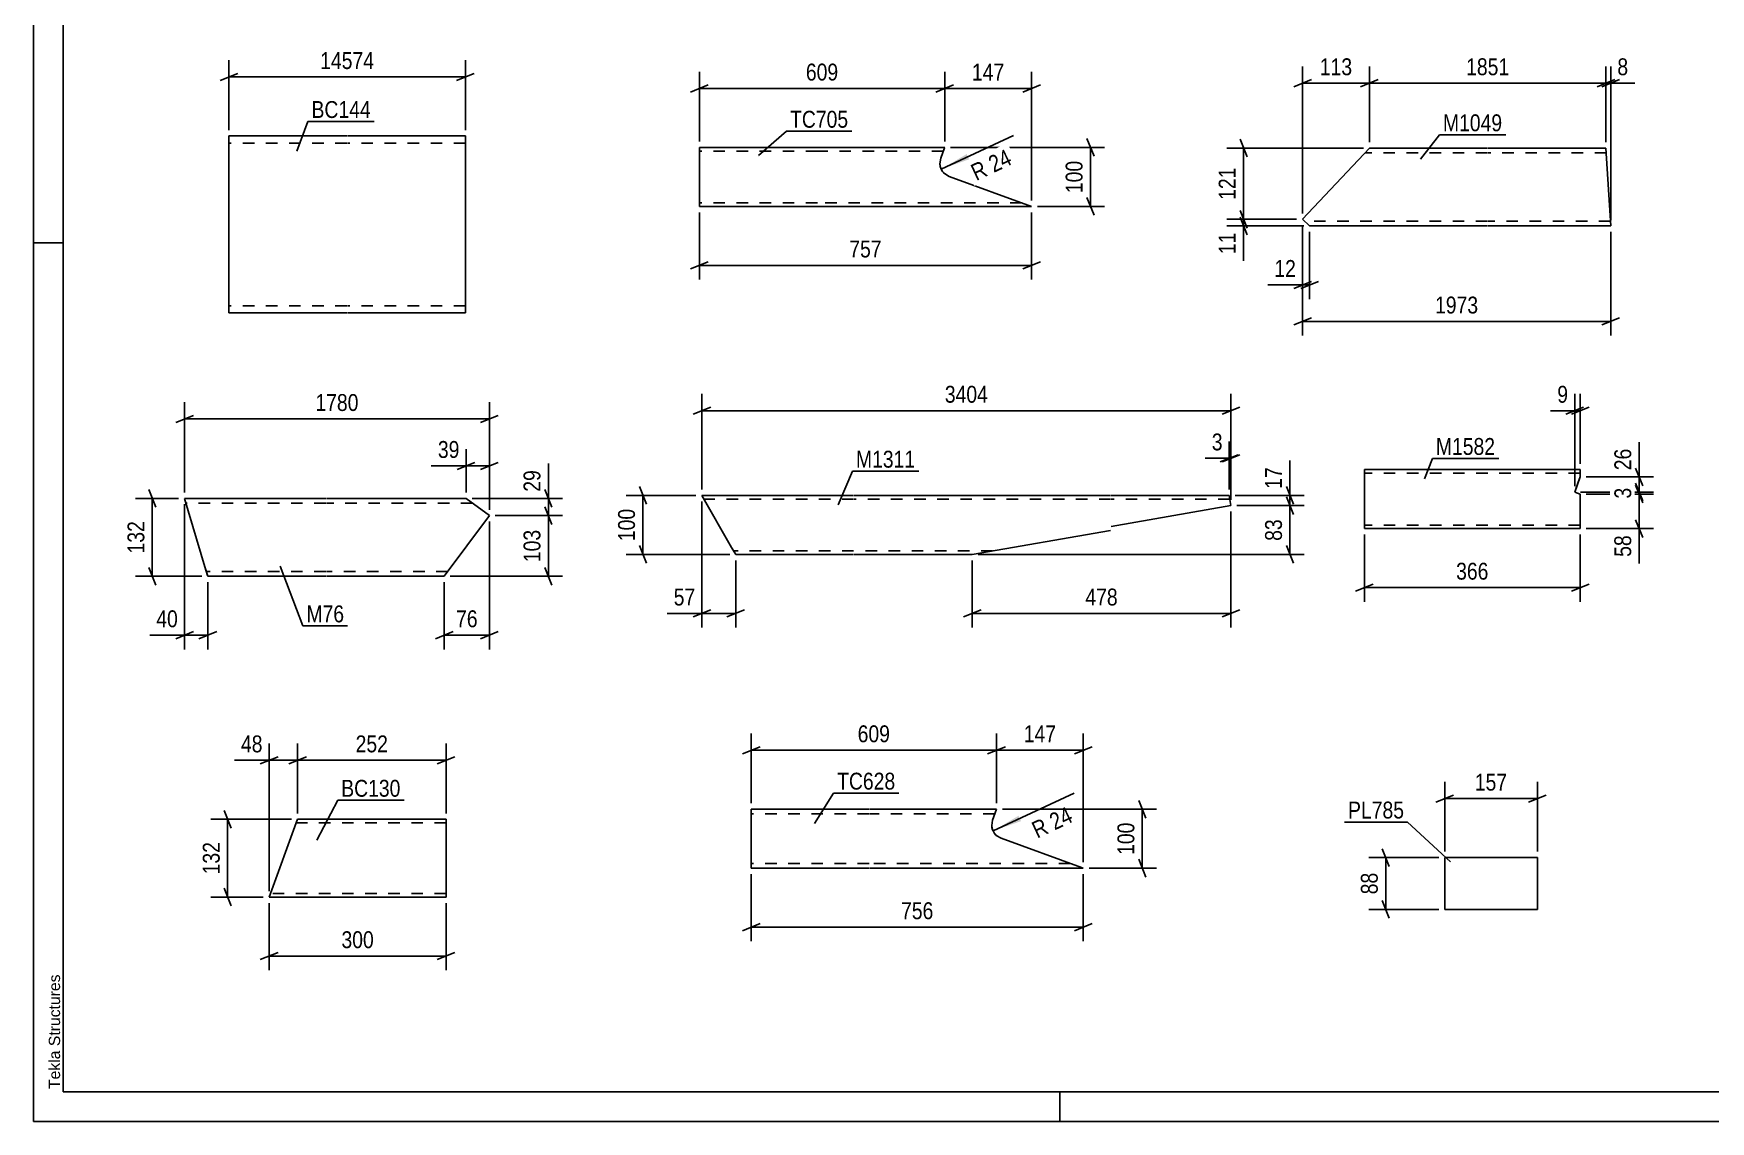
# Model space of a CAD drawing. Header units: millimetres. Extents: x 0 to 594, y 0 to 420.
# Drawn here: x 0 to 284.3, y 0 to 184.5 of the extents above; entities that cross this region are included whole.
import ezdxf

# ---------------------------------------------------------------- set-up
doc = ezdxf.new("R2010")
doc.units = ezdxf.units.MM
doc.linetypes.add('DXK_LINE_DOT2', pattern=[3.9198, 1.9599, -1.9599])
doc.styles.add('Arial', font='ARIAL.TTF', dxfattribs={"height": 0.2})
doc.styles.add('Arial Narrow', font='ARIALN.TTF', dxfattribs={"height": 0.2})

# ---------------------------------------------------------------- blocks, each defined once
blk = doc.blocks.new('Unknown-814564987-1163')
at = {"color": 5, "linetype": 'Continuous'}
for p, q in [((0, 420), (0, 0)), ((5, 415), (5, 5)), ((5, 149), (0, 149)), ((5, 5), (589, 5)), ((174, 0), (174, 5)), ((0, 0), (594, 0))]:
    blk.add_line(p, q, dxfattribs=at)
at = {"color": 174, "linetype": 'Continuous', "style": 'Arial'}
blk.add_text('Tekla Structures', height=1.9102, rotation=90, dxfattribs=at).set_placement((4.5, 5.5))
blk = doc.blocks.new('Part-814564987-10219 - 10218')
at = {"color": 2, "linetype": 'Continuous'}
for p, q in [((215.16, 152.98), (226.51, 165.05)), ((246.51, 165.05), (226.51, 165.05)), ((266.61, 165.05), (246.61, 165.05)), ((267.42, 151.85), (266.61, 165.05)), ((216.36, 151.85), (215.16, 152.98)), ((246.51, 151.85), (216.36, 151.85)), ((267.42, 151.85), (246.61, 151.85))]:
    blk.add_line(p, q, dxfattribs=at)
at = {"color": 7, "linetype": 'DXK_LINE_DOT2'}
for p, q in [((246.51, 164.25), (225.76, 164.25)), ((266.66, 164.25), (246.61, 164.25)), ((246.51, 152.65), (215.51, 152.65)), ((267.37, 152.65), (246.61, 152.65)), ((267.37, 152.65), (267.37, 152.71))]:
    blk.add_line(p, q, dxfattribs=at)
blk = doc.blocks.new('Part-814564987-10241 - 10240')
at = {"color": 2, "linetype": 'Continuous'}
for p, q in [((39.95, 38.04), (44.76, 51.24)), ((44.76, 51.24), (69.95, 51.24)), ((69.95, 38.04), (69.95, 51.24)), ((69.95, 38.04), (39.95, 38.04))]:
    blk.add_line(p, q, dxfattribs=at)
at = {"color": 7, "linetype": 'DXK_LINE_DOT2'}
for p, q in [((69.95, 50.64), (44.54, 50.64)), ((40.17, 38.64), (40.19, 38.69)), ((69.95, 38.64), (40.17, 38.64)), ((69.95, 38.64), (69.95, 38.69))]:
    blk.add_line(p, q, dxfattribs=at)
blk = doc.blocks.new('Part-814564987-10262 - 10261')
at = {"color": 2, "linetype": 'Continuous'}
for p, q in [((29.07, 94.05), (25.6, 105.65)), ((25.6, 105.65), (49.55, 105.65)), ((49.65, 105.65), (73.35, 105.65)), ((77.29, 102.72), (73.35, 105.65)), ((69.65, 92.45), (77.29, 102.72)), ((29.55, 92.45), (29.07, 94.05)), ((49.55, 92.45), (29.55, 92.45)), ((69.65, 92.45), (49.65, 92.45))]:
    blk.add_line(p, q, dxfattribs=at)
at = {"color": 7, "linetype": 'DXK_LINE_DOT2'}
for p, q in [((49.55, 104.85), (25.84, 104.85)), ((74.42, 104.85), (49.65, 104.85)), ((29.51, 92.58), (29.07, 94.05)), ((29.31, 93.25), (29.29, 93.32)), ((49.55, 93.25), (29.31, 93.25)), ((70.24, 93.25), (49.65, 93.25))]:
    blk.add_line(p, q, dxfattribs=at)
blk = doc.blocks.new('Part-814564987-10283 - 10282')
at = {"color": 2, "linetype": 'Continuous'}
for p, q in [((53.12, 167.1), (33.12, 167.1)), ((33.12, 139.5), (33.12, 167.1)), ((73.22, 167.1), (53.22, 167.1)), ((73.22, 167.1), (73.22, 137.1)), ((33.12, 139.5), (33.12, 137.1)), ((53.12, 137.1), (33.12, 137.1)), ((73.22, 137.1), (53.22, 137.1))]:
    blk.add_line(p, q, dxfattribs=at)
at = {"color": 7, "linetype": 'DXK_LINE_DOT2'}
for p, q in [((53.12, 165.9), (33.12, 165.9)), ((73.22, 165.9), (53.22, 165.9)), ((33.12, 137.28), (33.12, 139.5)), ((33.12, 138.3), (33.12, 138.39)), ((53.12, 138.3), (33.12, 138.3)), ((73.22, 138.3), (53.22, 138.3)), ((73.22, 138.3), (73.22, 138.39))]:
    blk.add_line(p, q, dxfattribs=at)
blk = doc.blocks.new('Part-814564987-10414 - 10413')
at = {"color": 2, "linetype": 'Continuous'}
for p, q in [((112.9, 156.35), (112.9, 165.15)), ((112.9, 165.15), (132.9, 165.15)), ((133, 165.15), (154.49, 165.15)), ((154.46, 165.06), (153.82, 163.31)), ((154.49, 165.15), (154.46, 165.06)), ((153.68, 162.39), (153.82, 163.31)), ((155.25, 160.24), (154.45, 160.72)), ((169.21, 155.15), (155.25, 160.24)), ((112.9, 155.51), (112.9, 156.35)), ((112.9, 155.25), (112.9, 155.51)), ((112.9, 155.15), (112.9, 155.25)), ((132.9, 155.15), (112.9, 155.15)), ((169.21, 155.15), (133, 155.15))]:
    blk.add_line(p, q, dxfattribs=at)
at = {"color": 7, "linetype": 'DXK_LINE_DOT2'}
for p, q in [((132.9, 164.55), (112.9, 164.55)), ((154.27, 164.55), (133, 164.55)), ((153.68, 162.39), (153.82, 163.31)), ((153.82, 163.31), (153.68, 162.39)), ((153.82, 163.31), (153.68, 162.39)), ((155.25, 160.24), (154.45, 160.72)), ((154.45, 160.72), (155.25, 160.24)), ((154.45, 160.72), (155.25, 160.24)), ((112.9, 155.51), (112.9, 156.35)), ((112.9, 155.9), (112.9, 155.93)), ((112.9, 155.8), (112.9, 155.9)), ((112.9, 155.75), (112.9, 155.8)), ((132.9, 155.75), (112.9, 155.75)), ((167.56, 155.75), (133, 155.75))]:
    blk.add_line(p, q, dxfattribs=at)
at = {"color": 2, "linetype": 'Continuous'}
blk.add_arc((156.07, 162.49), 2.4, 182.4977, 227.4977, dxfattribs=at)
at = {"color": 7, "linetype": 'DXK_LINE_DOT2'}
blk.add_arc((156.07, 162.49), 2.4, 182.4977, 227.4977, dxfattribs=at)
blk.add_arc((156.07, 162.49), 2.4, 182.4977, 227.4977, dxfattribs=at)
blk.add_arc((156.07, 162.49), 2.4, 182.4977, 227.4977, dxfattribs=at)
blk = doc.blocks.new('Part-814564987-10421 - 10420')
at = {"color": 2, "linetype": 'Continuous'}
for p, q in [((118.36, 97.34), (113.32, 106.14)), ((113.32, 106.14), (139.05, 106.14)), ((139.15, 106.14), (182.62, 106.14)), ((182.72, 106.14), (202.72, 106.14)), ((203.02, 104.42), (202.72, 106.14)), ((203.02, 104.42), (182.72, 100.9)), ((182.62, 100.2), (159.15, 96.14)), ((119.05, 96.14), (118.36, 97.34)), ((139.05, 96.14), (119.05, 96.14)), ((159.15, 96.14), (139.15, 96.14))]:
    blk.add_line(p, q, dxfattribs=at)
at = {"color": 7, "linetype": 'DXK_LINE_DOT2'}
for p, q in [((139.05, 105.54), (113.66, 105.54)), ((182.62, 105.54), (139.15, 105.54)), ((202.82, 105.54), (182.72, 105.54)), ((119, 96.23), (118.36, 97.34)), ((118.71, 96.74), (118.68, 96.79)), ((139.05, 96.74), (118.71, 96.74)), ((162.62, 96.74), (139.15, 96.74))]:
    blk.add_line(p, q, dxfattribs=at)
blk = doc.blocks.new('Part-814564987-10428 - 10427')
at = {"color": 2, "linetype": 'Continuous'}
for p, q in [((121.68, 44.55), (121.68, 52.95)), ((121.68, 52.95), (141.68, 52.95)), ((141.78, 52.95), (163.27, 52.95)), ((163.27, 52.95), (162.6, 51.09)), ((162.46, 50.17), (162.6, 51.09)), ((164.04, 48.02), (163.23, 48.5)), ((177.66, 43.07), (164.04, 48.02)), ((121.68, 43.41), (121.68, 44.55)), ((121.68, 42.95), (121.68, 43.41)), ((141.68, 42.95), (121.68, 42.95)), ((177.99, 42.95), (141.78, 42.95)), ((177.99, 42.95), (177.66, 43.07))]:
    blk.add_line(p, q, dxfattribs=at)
at = {"color": 7, "linetype": 'DXK_LINE_DOT2'}
for p, q in [((141.68, 52.15), (121.68, 52.15)), ((162.98, 52.15), (141.78, 52.15)), ((162.46, 50.17), (162.6, 51.09)), ((162.6, 51.09), (162.46, 50.17)), ((162.6, 51.09), (162.46, 50.17)), ((164.04, 48.02), (163.23, 48.5)), ((163.23, 48.5), (164.04, 48.02)), ((163.23, 48.5), (164.04, 48.02)), ((121.68, 43.93), (121.68, 44.55)), ((121.68, 43.41), (121.68, 44.24)), ((121.68, 43.75), (121.68, 43.81)), ((141.68, 43.75), (121.68, 43.75)), ((175.79, 43.75), (141.78, 43.75))]:
    blk.add_line(p, q, dxfattribs=at)
at = {"color": 2, "linetype": 'Continuous'}
blk.add_arc((164.86, 50.27), 2.4, 182.526, 227.526, dxfattribs=at)
at = {"color": 7, "linetype": 'DXK_LINE_DOT2'}
blk.add_arc((164.86, 50.27), 2.4, 182.526, 227.526, dxfattribs=at)
blk.add_arc((164.86, 50.27), 2.4, 182.526, 227.526, dxfattribs=at)
blk.add_arc((164.86, 50.27), 2.4, 182.526, 227.526, dxfattribs=at)
blk = doc.blocks.new('Part-814564987-10444 - 10443')
at = {"color": 2, "linetype": 'Continuous'}
for p, q in [((225.64, 110.52), (262.24, 110.52)), ((225.64, 110.52), (225.64, 100.52)), ((261.31, 106.71), (262.25, 109.29)), ((262.24, 110.52), (262.25, 109.29)), ((262.25, 109.29), (262.24, 109.29)), ((261.31, 106.71), (261.31, 106.71)), ((262.24, 106.37), (261.31, 106.71)), ((262.24, 100.52), (262.24, 106.37)), ((262.24, 100.52), (225.64, 100.52))]:
    blk.add_line(p, q, dxfattribs=at)
at = {"color": 7, "linetype": 'DXK_LINE_DOT2'}
for p, q in [((262.24, 109.92), (225.64, 109.92)), ((262.24, 109.29), (261.3, 106.71)), ((261.3, 106.71), (262.24, 109.29)), ((261.31, 106.71), (262.24, 109.29)), ((262.24, 110.52), (262.24, 109.29)), ((262.24, 109.92), (262.24, 109.29)), ((262.24, 109.29), (262.24, 109.29)), ((261.3, 106.71), (261.3, 106.71)), ((261.3, 106.71), (262.24, 106.37)), ((262.24, 106.37), (261.3, 106.71)), ((261.31, 106.71), (262.24, 106.37)), ((262.24, 101.12), (225.64, 101.12))]:
    blk.add_line(p, q, dxfattribs=at)
blk = doc.blocks.new('Part-814564987-10484 - 10483')
at = {"color": 2, "linetype": 'Continuous'}
for p, q in [((254.97, 44.75), (239.26, 44.75)), ((239.26, 44.75), (239.26, 35.95)), ((254.97, 35.95), (254.97, 44.75)), ((239.26, 35.95), (254.97, 35.95))]:
    blk.add_line(p, q, dxfattribs=at)
blk = doc.blocks.new('StraightDimension-814564987-15495 - 10218')
at = {"color": 7, "linetype": 'Continuous'}
for p, q in [((265.11, 175.45), (268.11, 176.65)), ((268.92, 176.65), (265.92, 175.45)), ((266.61, 166.05), (266.61, 178.9)), ((267.42, 152.85), (267.42, 178.9)), ((266.61, 176.05), (267.42, 176.05))]:
    blk.add_line(p, q, dxfattribs=at)
at = {"color": 0}
blk.add_wipeout([(270.97, 176.8), (270.97, 181), (267.94, 181), (267.94, 176.8)], dxfattribs=at)
at = {"color": 7, "linetype": 'Continuous'}
blk.add_line((267.42, 176.05), (271.5, 176.05), dxfattribs=at)
blk.add_line((267.42, 176.05), (271.5, 176.05), dxfattribs=at)
at = {"color": 3, "style": 'Arial Narrow'}
blk.add_text('8', height=2.86, dxfattribs=at).set_placement((268.54, 177.4))
blk = doc.blocks.new('StraightDimension-814564987-15439 - 10218')
at = {"color": 7, "linetype": 'Continuous'}
for p, q in [((204.56, 154.48), (205.76, 151.48)), ((214.16, 152.98), (202.31, 152.98)), ((215.36, 151.85), (202.31, 151.85)), ((205.76, 150.35), (204.56, 153.35)), ((205.16, 151.85), (205.16, 152.98))]:
    blk.add_line(p, q, dxfattribs=at)
at = {"color": 0}
blk.add_wipeout([(204.41, 151.33), (200.21, 151.33), (200.21, 146.47), (204.41, 146.47)], dxfattribs=at)
at = {"color": 7, "linetype": 'Continuous'}
blk.add_line((205.16, 151.85), (205.16, 145.94), dxfattribs=at)
blk.add_line((205.16, 151.85), (205.16, 145.94), dxfattribs=at)
at = {"color": 3, "style": 'Arial Narrow'}
blk.add_text('11', height=2.863, rotation=90.0002, dxfattribs=at).set_placement((203.81, 147.07))
blk = doc.blocks.new('StraightDimension-814564987-15438 - 10218')
at = {"color": 7, "linetype": 'Continuous'}
for p, q in [((225.51, 165.05), (202.31, 165.05)), ((204.56, 166.55), (205.76, 163.55)), ((205.16, 152.98), (205.16, 165.05)), ((205.76, 151.48), (204.56, 154.48)), ((214.16, 152.98), (202.31, 152.98))]:
    blk.add_line(p, q, dxfattribs=at)
at = {"color": 0}
blk.add_wipeout([(204.41, 162.36), (200.21, 162.36), (200.21, 155.67), (204.41, 155.67)], dxfattribs=at)
at = {"color": 3, "style": 'Arial Narrow'}
blk.add_text('121', height=2.863, rotation=90.0002, dxfattribs=at).set_placement((203.81, 156.27))
blk = doc.blocks.new('StraightDimension-814564987-10729 - 10218')
at = {"color": 7, "linetype": 'Continuous'}
for p, q in [((215.16, 151.98), (215.16, 133.25)), ((267.42, 150.85), (267.42, 133.25)), ((216.66, 136.25), (213.66, 135.05)), ((215.16, 135.65), (267.42, 135.65)), ((265.92, 135.05), (268.92, 136.25))]:
    blk.add_line(p, q, dxfattribs=at)
at = {"color": 0}
blk.add_wipeout([(245.55, 136.4), (245.55, 140.6), (237.03, 140.6), (237.03, 136.4)], dxfattribs=at)
at = {"color": 3, "style": 'Arial Narrow'}
blk.add_text('1973', height=2.863, dxfattribs=at).set_placement((237.63, 137))
blk = doc.blocks.new('StraightDimension-814564987-10711 - 10218')
at = {"color": 7, "linetype": 'Continuous'}
for p, q in [((215.16, 151.98), (215.16, 139.45)), ((216.36, 150.85), (216.36, 139.45)), ((213.66, 141.25), (216.66, 142.45)), ((217.86, 142.45), (214.86, 141.25)), ((215.16, 141.85), (216.36, 141.85))]:
    blk.add_line(p, q, dxfattribs=at)
at = {"color": 0}
blk.add_wipeout([(214.63, 142.6), (214.63, 146.8), (209.78, 146.8), (209.78, 142.6)], dxfattribs=at)
at = {"color": 7, "linetype": 'Continuous'}
blk.add_line((215.16, 141.85), (209.25, 141.85), dxfattribs=at)
blk.add_line((215.16, 141.85), (209.25, 141.85), dxfattribs=at)
at = {"color": 3, "style": 'Arial Narrow'}
blk.add_text('12', height=2.863, dxfattribs=at).set_placement((210.38, 143.2))
blk = doc.blocks.new('StraightDimension-814564987-15496 - 10218')
at = {"color": 7, "linetype": 'Continuous'}
for p, q in [((228.01, 176.65), (225.01, 175.45)), ((226.51, 166.05), (226.51, 178.9)), ((265.11, 175.45), (268.11, 176.65)), ((266.61, 166.05), (266.61, 178.9)), ((226.51, 176.05), (266.61, 176.05))]:
    blk.add_line(p, q, dxfattribs=at)
at = {"color": 0}
blk.add_wipeout([(250.82, 176.8), (250.82, 181), (242.3, 181), (242.3, 176.8)], dxfattribs=at)
at = {"color": 3, "style": 'Arial Narrow'}
blk.add_text('1851', height=2.863, dxfattribs=at).set_placement((242.9, 177.4))
blk = doc.blocks.new('StraightDimension-814564987-15497 - 10218')
at = {"color": 7, "linetype": 'Continuous'}
for p, q in [((213.66, 175.45), (216.66, 176.65)), ((215.16, 153.98), (215.16, 178.9)), ((228.01, 176.65), (225.01, 175.45)), ((226.51, 166.05), (226.51, 178.9)), ((215.16, 176.05), (226.51, 176.05))]:
    blk.add_line(p, q, dxfattribs=at)
at = {"color": 0}
blk.add_wipeout([(224.18, 176.8), (224.18, 181), (217.49, 181), (217.49, 176.8)], dxfattribs=at)
at = {"color": 3, "style": 'Arial Narrow'}
blk.add_text('113', height=2.863, dxfattribs=at).set_placement((218.09, 177.4))
blk = doc.blocks.new('StraightDimension-814564987-14650 - 10240')
at = {"color": 7, "linetype": 'Continuous'}
for p, q in [((44.76, 52.24), (44.76, 64.09)), ((69.95, 52.24), (69.95, 64.09)), ((46.26, 61.84), (43.26, 60.64)), ((44.76, 61.24), (69.95, 61.24)), ((68.45, 60.64), (71.45, 61.84))]:
    blk.add_line(p, q, dxfattribs=at)
at = {"color": 0}
blk.add_wipeout([(60.7, 61.99), (60.7, 66.19), (54.01, 66.19), (54.01, 61.99)], dxfattribs=at)
at = {"color": 3, "style": 'Arial Narrow'}
blk.add_text('252', height=2.863, dxfattribs=at).set_placement((54.61, 62.59))
blk = doc.blocks.new('StraightDimension-814564987-10741 - 10240')
at = {"color": 7, "linetype": 'Continuous'}
for p, q in [((43.76, 51.24), (30.06, 51.24)), ((33.51, 49.74), (32.31, 52.74)), ((32.91, 38.04), (32.91, 51.24)), ((38.95, 38.04), (30.06, 38.04)), ((32.31, 39.54), (33.51, 36.54))]:
    blk.add_line(p, q, dxfattribs=at)
at = {"color": 0}
blk.add_wipeout([(32.16, 47.99), (27.96, 47.99), (27.96, 41.3), (32.16, 41.3)], dxfattribs=at)
at = {"color": 3, "style": 'Arial Narrow'}
blk.add_text('132', height=2.863, rotation=90.0002, dxfattribs=at).set_placement((31.56, 41.9))
blk = doc.blocks.new('StraightDimension-814564987-14651 - 10240')
at = {"color": 7, "linetype": 'Continuous'}
for p, q in [((39.95, 39.04), (39.95, 64.09)), ((44.76, 52.24), (44.76, 64.09)), ((38.45, 60.64), (41.45, 61.84)), ((39.95, 61.24), (44.76, 61.24)), ((46.26, 61.84), (43.26, 60.64))]:
    blk.add_line(p, q, dxfattribs=at)
at = {"color": 0}
blk.add_wipeout([(39.43, 61.99), (39.43, 66.19), (34.57, 66.19), (34.57, 61.99)], dxfattribs=at)
at = {"color": 7, "linetype": 'Continuous'}
blk.add_line((39.95, 61.24), (34.05, 61.24), dxfattribs=at)
blk.add_line((39.95, 61.24), (34.05, 61.24), dxfattribs=at)
at = {"color": 3, "style": 'Arial Narrow'}
blk.add_text('48', height=2.863, dxfattribs=at).set_placement((35.17, 62.59))
blk = doc.blocks.new('StraightDimension-814564987-10747 - 10240')
at = {"color": 7, "linetype": 'Continuous'}
for p, q in [((39.95, 37.04), (39.95, 25.64)), ((69.95, 37.04), (69.95, 25.64)), ((41.45, 28.64), (38.45, 27.44)), ((68.45, 27.44), (71.45, 28.64)), ((39.95, 28.04), (69.95, 28.04))]:
    blk.add_line(p, q, dxfattribs=at)
at = {"color": 0}
blk.add_wipeout([(58.3, 28.79), (58.3, 32.99), (51.61, 32.99), (51.61, 28.79)], dxfattribs=at)
at = {"color": 3, "style": 'Arial Narrow'}
blk.add_text('300', height=2.863, dxfattribs=at).set_placement((52.21, 29.39))
blk = doc.blocks.new('StraightDimension-814564987-10773 - 10261')
at = {"color": 7, "linetype": 'Continuous'}
for p, q in [((73.35, 106.65), (73.35, 114.01)), ((77.29, 103.72), (77.29, 114.01)), ((71.85, 110.56), (74.85, 111.76)), ((73.35, 111.16), (77.29, 111.16)), ((78.79, 111.76), (75.79, 110.56))]:
    blk.add_line(p, q, dxfattribs=at)
at = {"color": 0}
blk.add_wipeout([(72.82, 111.91), (72.82, 116.11), (67.96, 116.11), (67.96, 111.91)], dxfattribs=at)
at = {"color": 7, "linetype": 'Continuous'}
blk.add_line((73.35, 111.16), (67.44, 111.16), dxfattribs=at)
blk.add_line((73.35, 111.16), (67.44, 111.16), dxfattribs=at)
at = {"color": 3, "style": 'Arial Narrow'}
blk.add_text('39', height=2.863, dxfattribs=at).set_placement((68.56, 112.51))
blk = doc.blocks.new('StraightDimension-814564987-10765 - 10261')
at = {"color": 7, "linetype": 'Continuous'}
for p, q in [((77.29, 101.72), (77.29, 80.05)), ((69.65, 91.45), (69.65, 80.05)), ((68.15, 81.85), (71.15, 83.05)), ((69.65, 82.45), (77.29, 82.45)), ((78.79, 83.05), (75.79, 81.85))]:
    blk.add_line(p, q, dxfattribs=at)
at = {"color": 0}
blk.add_wipeout([(75.9, 83.2), (75.9, 87.4), (71.04, 87.4), (71.04, 83.2)], dxfattribs=at)
at = {"color": 3, "style": 'Arial Narrow'}
blk.add_text('76', height=2.863, dxfattribs=at).set_placement((71.64, 83.8))
blk = doc.blocks.new('StraightDimension-814564987-10785 - 10261')
at = {"color": 7, "linetype": 'Continuous'}
for p, q in [((24.6, 105.65), (17.29, 105.65)), ((20.74, 104.15), (19.54, 107.15)), ((20.14, 92.45), (20.14, 105.65)), ((19.54, 93.95), (20.74, 90.95)), ((28.55, 92.45), (17.29, 92.45))]:
    blk.add_line(p, q, dxfattribs=at)
at = {"color": 0}
blk.add_wipeout([(19.39, 102.4), (15.19, 102.4), (15.19, 95.71), (19.39, 95.71)], dxfattribs=at)
at = {"color": 3, "style": 'Arial Narrow'}
blk.add_text('132', height=2.863, rotation=90.0002, dxfattribs=at).set_placement((18.79, 96.31))
blk = doc.blocks.new('StraightDimension-814564987-10777 - 10261')
at = {"color": 7, "linetype": 'Continuous'}
for p, q in [((74.35, 105.65), (89.69, 105.65)), ((86.69, 107.15), (87.89, 104.15)), ((87.29, 102.72), (87.29, 105.65)), ((78.29, 102.72), (89.69, 102.72)), ((87.89, 101.22), (86.69, 104.22))]:
    blk.add_line(p, q, dxfattribs=at)
at = {"color": 0}
blk.add_wipeout([(86.54, 111.04), (82.34, 111.04), (82.34, 106.18), (86.54, 106.18)], dxfattribs=at)
at = {"color": 7, "linetype": 'Continuous'}
blk.add_line((87.29, 105.65), (87.29, 111.56), dxfattribs=at)
blk.add_line((87.29, 105.65), (87.29, 111.56), dxfattribs=at)
at = {"color": 3, "style": 'Arial Narrow'}
blk.add_text('29', height=2.863, rotation=90.0002, dxfattribs=at).set_placement((85.94, 106.78))
blk = doc.blocks.new('StraightDimension-814564987-10769 - 10261')
at = {"color": 7, "linetype": 'Continuous'}
for p, q in [((25.6, 104.65), (25.6, 80.05)), ((29.55, 91.45), (29.55, 80.05)), ((24.1, 81.85), (27.1, 83.05)), ((25.6, 82.45), (29.55, 82.45)), ((31.05, 83.05), (28.05, 81.85))]:
    blk.add_line(p, q, dxfattribs=at)
at = {"color": 0}
blk.add_wipeout([(25.07, 83.2), (25.07, 87.4), (20.21, 87.4), (20.21, 83.2)], dxfattribs=at)
at = {"color": 7, "linetype": 'Continuous'}
blk.add_line((25.6, 82.45), (19.69, 82.45), dxfattribs=at)
blk.add_line((25.6, 82.45), (19.69, 82.45), dxfattribs=at)
at = {"color": 3, "style": 'Arial Narrow'}
blk.add_text('40', height=2.863, dxfattribs=at).set_placement((20.81, 83.8))
blk = doc.blocks.new('StraightDimension-814564987-10778 - 10261')
at = {"color": 7, "linetype": 'Continuous'}
for p, q in [((78.29, 102.72), (89.69, 102.72)), ((86.69, 104.22), (87.89, 101.22)), ((87.29, 92.45), (87.29, 102.72)), ((87.89, 90.95), (86.69, 93.95)), ((70.65, 92.45), (89.69, 92.45))]:
    blk.add_line(p, q, dxfattribs=at)
at = {"color": 0}
blk.add_wipeout([(86.54, 100.93), (82.34, 100.93), (82.34, 94.24), (86.54, 94.24)], dxfattribs=at)
at = {"color": 3, "style": 'Arial Narrow'}
blk.add_text('103', height=2.863, rotation=90.0002, dxfattribs=at).set_placement((85.94, 94.84))
blk = doc.blocks.new('StraightDimension-814564987-10791 - 10261')
at = {"color": 7, "linetype": 'Continuous'}
for p, q in [((27.1, 119.72), (24.1, 118.52)), ((25.6, 106.65), (25.6, 121.97)), ((75.79, 118.52), (78.79, 119.72)), ((77.29, 103.72), (77.29, 121.97)), ((25.6, 119.12), (77.29, 119.12))]:
    blk.add_line(p, q, dxfattribs=at)
at = {"color": 0}
blk.add_wipeout([(55.7, 119.87), (55.7, 124.07), (47.19, 124.07), (47.19, 119.87)], dxfattribs=at)
at = {"color": 3, "style": 'Arial Narrow'}
blk.add_text('1780', height=2.863, dxfattribs=at).set_placement((47.79, 120.47))
blk = doc.blocks.new('StraightDimension-814564987-10835 - 10282')
at = {"color": 7, "linetype": 'Continuous'}
for p, q in [((33.12, 168.1), (33.12, 179.95)), ((73.22, 168.1), (73.22, 179.95)), ((34.62, 177.7), (31.62, 176.5)), ((33.12, 177.1), (73.22, 177.1)), ((71.72, 176.5), (74.72, 177.7))]:
    blk.add_line(p, q, dxfattribs=at)
at = {"color": 0}
blk.add_wipeout([(58.34, 177.85), (58.34, 182.05), (48, 182.05), (48, 177.85)], dxfattribs=at)
at = {"color": 3, "style": 'Arial Narrow'}
blk.add_text('14574', height=2.863, dxfattribs=at).set_placement((48.6, 178.45))
blk = doc.blocks.new('StraightDimension-814564987-14287 - 10413')
at = {"color": 7, "linetype": 'Continuous'}
for p, q in [((155.49, 165.15), (181.61, 165.15)), ((178.61, 166.65), (179.81, 163.65)), ((179.21, 155.15), (179.21, 165.15)), ((179.81, 153.65), (178.61, 156.65)), ((170.21, 155.15), (181.61, 155.15))]:
    blk.add_line(p, q, dxfattribs=at)
at = {"color": 0}
blk.add_wipeout([(178.46, 163.5), (174.26, 163.5), (174.26, 156.81), (178.46, 156.81)], dxfattribs=at)
at = {"color": 3, "style": 'Arial Narrow'}
blk.add_text('100', height=2.863, rotation=90.0002, dxfattribs=at).set_placement((177.86, 157.41))
blk = doc.blocks.new('StraightDimension-814564987-10980 - 10413')
at = {"color": 7, "linetype": 'Continuous'}
for p, q in [((112.9, 166.15), (112.9, 178)), ((154.49, 166.15), (154.49, 178)), ((114.4, 175.75), (111.4, 174.55)), ((112.9, 175.15), (154.49, 175.15)), ((152.99, 174.55), (155.99, 175.75))]:
    blk.add_line(p, q, dxfattribs=at)
at = {"color": 0}
blk.add_wipeout([(137.04, 175.9), (137.04, 180.1), (130.35, 180.1), (130.35, 175.9)], dxfattribs=at)
at = {"color": 3, "style": 'Arial Narrow'}
blk.add_text('609', height=2.863, dxfattribs=at).set_placement((130.95, 176.5))
blk = doc.blocks.new('StraightDimension-814564987-10979 - 10413')
at = {"color": 7, "linetype": 'Continuous'}
for p, q in [((154.49, 166.15), (154.49, 178)), ((169.21, 156.15), (169.21, 178)), ((155.99, 175.75), (152.99, 174.55)), ((154.49, 175.15), (169.21, 175.15)), ((167.71, 174.55), (170.71, 175.75))]:
    blk.add_line(p, q, dxfattribs=at)
at = {"color": 0}
blk.add_wipeout([(165.19, 175.9), (165.19, 180.1), (158.51, 180.1), (158.51, 175.9)], dxfattribs=at)
at = {"color": 3, "style": 'Arial Narrow'}
blk.add_text('147', height=2.863, dxfattribs=at).set_placement((159.11, 176.5))
blk = doc.blocks.new('StraightDimension-814564987-10991 - 10413')
at = {"color": 7, "linetype": 'Continuous'}
for p, q in [((112.9, 154.15), (112.9, 142.75)), ((169.21, 154.15), (169.21, 142.75)), ((114.4, 145.75), (111.4, 144.55)), ((112.9, 145.15), (169.21, 145.15)), ((167.71, 144.55), (170.71, 145.75))]:
    blk.add_line(p, q, dxfattribs=at)
at = {"color": 0}
blk.add_wipeout([(144.4, 145.9), (144.4, 150.1), (137.71, 150.1), (137.71, 145.9)], dxfattribs=at)
at = {"color": 3, "style": 'Arial Narrow'}
blk.add_text('757', height=2.863, dxfattribs=at).set_placement((138.31, 146.5))
blk = doc.blocks.new('RadiusDimension-814564987-14697 - 10413')
at = {"linetype": 'Continuous'}
blk.add_hatch(color=7, dxfattribs=at).paths.add_polyline_path([(158.64, 163.14), (153.9, 161.48), (158.22, 164.04)])
at = {"color": 7, "linetype": 'Continuous'}
blk.add_line((153.9, 161.48), (166.13, 167.18), dxfattribs=at)
blk.add_arc((156.07, 162.49), 2.4, 182.4977, 227.4977, dxfattribs=at)
at = {"color": 0}
blk.add_wipeout([(166.92, 162.08), (165.14, 165.89), (157.76, 162.45), (159.54, 158.64)], dxfattribs=at)
at = {"color": 3, "style": 'Arial Narrow'}
blk.add_text('R 24', height=2.863, rotation=24.9981, dxfattribs=at).set_placement((159.83, 159.44))
blk = doc.blocks.new('StraightDimension-814564987-11028 - 10420')
at = {"color": 7, "linetype": 'Continuous'}
for p, q in [((112.32, 106.14), (100.47, 106.14)), ((102.72, 107.64), (103.92, 104.64)), ((103.32, 96.14), (103.32, 106.14)), ((103.92, 94.64), (102.72, 97.64)), ((118.05, 96.14), (100.47, 96.14))]:
    blk.add_line(p, q, dxfattribs=at)
at = {"color": 0}
blk.add_wipeout([(102.57, 104.48), (98.37, 104.48), (98.37, 97.8), (102.57, 97.8)], dxfattribs=at)
at = {"color": 3, "style": 'Arial Narrow'}
blk.add_text('100', height=2.863, rotation=90.0002, dxfattribs=at).set_placement((101.97, 98.4))
blk = doc.blocks.new('StraightDimension-814564987-11020 - 10420')
at = {"color": 7, "linetype": 'Continuous'}
for p, q in [((203.72, 106.14), (215.42, 106.14)), ((212.42, 107.64), (213.62, 104.64)), ((213.62, 102.92), (212.42, 105.92)), ((213.02, 104.42), (213.02, 106.14)), ((204.02, 104.42), (215.42, 104.42))]:
    blk.add_line(p, q, dxfattribs=at)
at = {"color": 0}
blk.add_wipeout([(212.27, 111.52), (208.07, 111.52), (208.07, 106.67), (212.27, 106.67)], dxfattribs=at)
at = {"color": 7, "linetype": 'Continuous'}
blk.add_line((213.02, 106.14), (213.02, 112.05), dxfattribs=at)
blk.add_line((213.02, 106.14), (213.02, 112.05), dxfattribs=at)
at = {"color": 3, "style": 'Arial Narrow'}
blk.add_text('17', height=2.863, rotation=90.0002, dxfattribs=at).set_placement((211.67, 107.27))
blk = doc.blocks.new('StraightDimension-814564987-11012 - 10420')
at = {"color": 7, "linetype": 'Continuous'}
for p, q in [((113.32, 105.14), (113.32, 83.74)), ((119.05, 95.14), (119.05, 83.74)), ((111.82, 85.54), (114.82, 86.74)), ((113.32, 86.14), (119.05, 86.14)), ((120.55, 86.74), (117.55, 85.54))]:
    blk.add_line(p, q, dxfattribs=at)
at = {"color": 0}
blk.add_wipeout([(112.79, 86.89), (112.79, 91.09), (107.94, 91.09), (107.94, 86.89)], dxfattribs=at)
at = {"color": 7, "linetype": 'Continuous'}
blk.add_line((113.32, 86.14), (107.41, 86.14), dxfattribs=at)
blk.add_line((113.32, 86.14), (107.41, 86.14), dxfattribs=at)
at = {"color": 3, "style": 'Arial Narrow'}
blk.add_text('57', height=2.863, dxfattribs=at).set_placement((108.54, 87.49))
blk = doc.blocks.new('StraightDimension-814564987-11016 - 10420')
at = {"color": 7, "linetype": 'Continuous'}
for p, q in [((202.72, 107.14), (202.72, 115.29)), ((203.02, 105.42), (203.02, 115.29)), ((201.22, 111.84), (204.22, 113.04)), ((204.52, 113.04), (201.52, 111.84)), ((202.72, 112.44), (203.02, 112.44))]:
    blk.add_line(p, q, dxfattribs=at)
at = {"color": 0}
blk.add_wipeout([(202.19, 113.19), (202.19, 117.39), (199.17, 117.39), (199.17, 113.19)], dxfattribs=at)
at = {"color": 7, "linetype": 'Continuous'}
blk.add_line((202.72, 112.44), (198.64, 112.44), dxfattribs=at)
blk.add_line((202.72, 112.44), (198.64, 112.44), dxfattribs=at)
at = {"color": 3, "style": 'Arial Narrow'}
blk.add_text('3', height=2.86, dxfattribs=at).set_placement((199.77, 113.79))
blk = doc.blocks.new('StraightDimension-814564987-11008 - 10420')
at = {"color": 7, "linetype": 'Continuous'}
for p, q in [((203.02, 103.42), (203.02, 83.74)), ((159.15, 95.14), (159.15, 83.74)), ((160.65, 86.74), (157.65, 85.54)), ((159.15, 86.14), (203.02, 86.14)), ((201.52, 85.54), (204.52, 86.74))]:
    blk.add_line(p, q, dxfattribs=at)
at = {"color": 0}
blk.add_wipeout([(184.43, 86.89), (184.43, 91.09), (177.74, 91.09), (177.74, 86.89)], dxfattribs=at)
at = {"color": 3, "style": 'Arial Narrow'}
blk.add_text('478', height=2.863, dxfattribs=at).set_placement((178.34, 87.49))
blk = doc.blocks.new('StraightDimension-814564987-11021 - 10420')
at = {"color": 7, "linetype": 'Continuous'}
for p, q in [((212.42, 105.92), (213.62, 102.92)), ((204.02, 104.42), (215.42, 104.42)), ((213.02, 96.14), (213.02, 104.42)), ((213.62, 94.64), (212.42, 97.64)), ((160.15, 96.14), (215.42, 96.14))]:
    blk.add_line(p, q, dxfattribs=at)
at = {"color": 0}
blk.add_wipeout([(212.27, 102.71), (208.07, 102.71), (208.07, 97.85), (212.27, 97.85)], dxfattribs=at)
at = {"color": 3, "style": 'Arial Narrow'}
blk.add_text('83', height=2.863, rotation=90.0002, dxfattribs=at).set_placement((211.67, 98.45))
blk = doc.blocks.new('StraightDimension-814564987-11034 - 10420')
at = {"color": 7, "linetype": 'Continuous'}
for p, q in [((113.32, 107.14), (113.32, 123.37)), ((203.02, 105.42), (203.02, 123.37)), ((114.82, 121.12), (111.82, 119.92)), ((113.32, 120.52), (203.02, 120.52)), ((201.52, 119.92), (204.52, 121.12))]:
    blk.add_line(p, q, dxfattribs=at)
at = {"color": 0}
blk.add_wipeout([(162.42, 121.27), (162.42, 125.47), (153.91, 125.47), (153.91, 121.27)], dxfattribs=at)
at = {"color": 3, "style": 'Arial Narrow'}
blk.add_text('3404', height=2.863, dxfattribs=at).set_placement((154.51, 121.87))
blk = doc.blocks.new('StraightDimension-814564987-11050 - 10427')
at = {"color": 7, "linetype": 'Continuous'}
for p, q in [((121.68, 41.95), (121.68, 30.55)), ((177.99, 41.95), (177.99, 30.55)), ((123.18, 33.55), (120.18, 32.35)), ((121.68, 32.95), (177.99, 32.95)), ((176.49, 32.35), (179.49, 33.55))]:
    blk.add_line(p, q, dxfattribs=at)
at = {"color": 0}
blk.add_wipeout([(153.18, 33.7), (153.18, 37.9), (146.49, 37.9), (146.49, 33.7)], dxfattribs=at)
at = {"color": 3, "style": 'Arial Narrow'}
blk.add_text('756', height=2.863, dxfattribs=at).set_placement((147.09, 34.3))
blk = doc.blocks.new('RadiusDimension-814564987-14851 - 10427')
at = {"linetype": 'Continuous'}
blk.add_hatch(color=7, dxfattribs=at).paths.add_polyline_path([(167.42, 50.92), (162.68, 49.26), (167, 51.83)])
at = {"color": 7, "linetype": 'Continuous'}
blk.add_line((162.68, 49.26), (176.45, 55.69), dxfattribs=at)
blk.add_arc((164.86, 50.27), 2.4, 182.526, 227.526, dxfattribs=at)
at = {"color": 0}
blk.add_wipeout([(177.25, 50.6), (175.47, 54.4), (168.09, 50.96), (169.87, 47.15)], dxfattribs=at)
at = {"color": 3, "style": 'Arial Narrow'}
blk.add_text('R 24', height=2.863, rotation=25.0268, dxfattribs=at).set_placement((170.16, 47.95))
blk = doc.blocks.new('StraightDimension-814564987-11038 - 10427')
at = {"color": 7, "linetype": 'Continuous'}
for p, q in [((163.27, 53.95), (163.27, 65.8)), ((177.99, 43.95), (177.99, 65.8)), ((164.77, 63.55), (161.77, 62.35)), ((163.27, 62.95), (177.99, 62.95)), ((176.49, 62.35), (179.49, 63.55))]:
    blk.add_line(p, q, dxfattribs=at)
at = {"color": 0}
blk.add_wipeout([(173.98, 63.7), (173.98, 67.9), (167.29, 67.9), (167.29, 63.7)], dxfattribs=at)
at = {"color": 3, "style": 'Arial Narrow'}
blk.add_text('147', height=2.863, dxfattribs=at).set_placement((167.89, 64.3))
blk = doc.blocks.new('StraightDimension-814564987-11055 - 10427')
at = {"color": 7, "linetype": 'Continuous'}
for p, q in [((187.39, 54.45), (188.59, 51.45)), ((164.27, 52.95), (190.39, 52.95)), ((187.99, 42.95), (187.99, 52.95)), ((178.99, 42.95), (190.39, 42.95)), ((188.59, 41.45), (187.39, 44.45))]:
    blk.add_line(p, q, dxfattribs=at)
at = {"color": 0}
blk.add_wipeout([(187.24, 51.29), (183.04, 51.29), (183.04, 44.6), (187.24, 44.6)], dxfattribs=at)
at = {"color": 3, "style": 'Arial Narrow'}
blk.add_text('100', height=2.863, rotation=90.0002, dxfattribs=at).set_placement((186.64, 45.2))
blk = doc.blocks.new('StraightDimension-814564987-11039 - 10427')
at = {"color": 7, "linetype": 'Continuous'}
for p, q in [((121.68, 53.95), (121.68, 65.8)), ((163.27, 53.95), (163.27, 65.8)), ((123.18, 63.55), (120.18, 62.35)), ((121.68, 62.95), (163.27, 62.95)), ((161.77, 62.35), (164.77, 63.55))]:
    blk.add_line(p, q, dxfattribs=at)
at = {"color": 0}
blk.add_wipeout([(145.82, 63.7), (145.82, 67.9), (139.13, 67.9), (139.13, 63.7)], dxfattribs=at)
at = {"color": 3, "style": 'Arial Narrow'}
blk.add_text('609', height=2.863, dxfattribs=at).set_placement((139.73, 64.3))
blk = doc.blocks.new('StraightDimension-814564987-15651 - 10443')
at = {"color": 7, "linetype": 'Continuous'}
for p, q in [((263.24, 106.37), (274.64, 106.37)), ((271.64, 107.87), (272.84, 104.87)), ((272.24, 100.52), (272.24, 106.37)), ((263.24, 100.52), (274.64, 100.52)), ((272.84, 99.02), (271.64, 102.02))]:
    blk.add_line(p, q, dxfattribs=at)
at = {"color": 0}
blk.add_wipeout([(271.49, 100), (267.29, 100), (267.29, 95.14), (271.49, 95.14)], dxfattribs=at)
at = {"color": 7, "linetype": 'Continuous'}
blk.add_line((272.24, 100.52), (272.24, 94.61), dxfattribs=at)
blk.add_line((272.24, 100.52), (272.24, 94.61), dxfattribs=at)
at = {"color": 3, "style": 'Arial Narrow'}
blk.add_text('58', height=2.863, rotation=90.0002, dxfattribs=at).set_placement((270.89, 95.74))
blk = doc.blocks.new('StraightDimension-814564987-11097 - 10443')
at = {"color": 7, "linetype": 'Continuous'}
for p, q in [((261.31, 107.71), (261.31, 123.37)), ((262.24, 111.52), (262.24, 123.37)), ((259.81, 119.92), (262.81, 121.12)), ((263.74, 121.12), (260.74, 119.92)), ((261.31, 120.52), (262.24, 120.52))]:
    blk.add_line(p, q, dxfattribs=at)
at = {"color": 0}
blk.add_wipeout([(260.78, 121.27), (260.78, 125.47), (257.75, 125.47), (257.75, 121.27)], dxfattribs=at)
at = {"color": 7, "linetype": 'Continuous'}
blk.add_line((261.31, 120.52), (257.23, 120.52), dxfattribs=at)
blk.add_line((261.31, 120.52), (257.23, 120.52), dxfattribs=at)
at = {"color": 3, "style": 'Arial Narrow'}
blk.add_text('9', height=2.86, dxfattribs=at).set_placement((258.35, 121.87))
blk = doc.blocks.new('StraightDimension-814564987-11103 - 10443')
at = {"color": 7, "linetype": 'Continuous'}
for p, q in [((225.64, 99.52), (225.64, 88.12)), ((262.24, 99.52), (262.24, 88.12)), ((227.14, 91.12), (224.14, 89.92)), ((260.74, 89.92), (263.74, 91.12)), ((225.64, 90.52), (262.24, 90.52))]:
    blk.add_line(p, q, dxfattribs=at)
at = {"color": 0}
blk.add_wipeout([(247.29, 91.27), (247.29, 95.47), (240.6, 95.47), (240.6, 91.27)], dxfattribs=at)
at = {"color": 3, "style": 'Arial Narrow'}
blk.add_text('366', height=2.863, dxfattribs=at).set_placement((241.2, 91.87))
blk = doc.blocks.new('StraightDimension-814564987-15649 - 10443')
at = {"color": 7, "linetype": 'Continuous'}
for p, q in [((263.25, 109.29), (274.64, 109.29)), ((271.64, 110.79), (272.84, 107.79)), ((272.84, 105.21), (271.64, 108.21)), ((272.24, 106.71), (272.24, 109.29)), ((262.31, 106.71), (274.64, 106.71))]:
    blk.add_line(p, q, dxfattribs=at)
at = {"color": 0}
blk.add_wipeout([(271.49, 114.67), (267.29, 114.67), (267.29, 109.82), (271.49, 109.82)], dxfattribs=at)
at = {"color": 7, "linetype": 'Continuous'}
blk.add_line((272.24, 109.29), (272.24, 115.2), dxfattribs=at)
blk.add_line((272.24, 109.29), (272.24, 115.2), dxfattribs=at)
at = {"color": 3, "style": 'Arial Narrow'}
blk.add_text('26', height=2.863, rotation=90.0002, dxfattribs=at).set_placement((270.89, 110.42))
blk = doc.blocks.new('StraightDimension-814564987-15650 - 10443')
at = {"color": 7, "linetype": 'Continuous'}
for p, q in [((271.64, 108.21), (272.84, 105.21)), ((262.31, 106.71), (274.64, 106.71)), ((263.24, 106.37), (274.64, 106.37)), ((272.84, 104.87), (271.64, 107.87)), ((272.24, 106.37), (272.24, 106.71))]:
    blk.add_line(p, q, dxfattribs=at)
at = {"color": 0}
blk.add_wipeout([(271.49, 108.05), (267.29, 108.05), (267.29, 105.02), (271.49, 105.02)], dxfattribs=at)
at = {"color": 3, "style": 'Arial Narrow'}
blk.add_text('3', height=2.86, rotation=90.0002, dxfattribs=at).set_placement((270.89, 105.62))
blk = doc.blocks.new('StraightDimension-814564987-11191 - 10483')
at = {"color": 7, "linetype": 'Continuous'}
for p, q in [((228.66, 46.25), (229.86, 43.25)), ((238.26, 44.75), (226.41, 44.75)), ((229.26, 35.95), (229.26, 44.75)), ((229.86, 34.45), (228.66, 37.45)), ((238.26, 35.95), (226.41, 35.95))]:
    blk.add_line(p, q, dxfattribs=at)
at = {"color": 0}
blk.add_wipeout([(228.51, 42.78), (224.31, 42.78), (224.31, 37.92), (228.51, 37.92)], dxfattribs=at)
at = {"color": 3, "style": 'Arial Narrow'}
blk.add_text('88', height=2.863, rotation=90.0002, dxfattribs=at).set_placement((227.91, 38.52))
blk = doc.blocks.new('StraightDimension-814564987-11195 - 10483')
at = {"color": 7, "linetype": 'Continuous'}
for p, q in [((239.26, 45.75), (239.26, 57.6)), ((254.97, 45.75), (254.97, 57.6)), ((240.76, 55.35), (237.76, 54.15)), ((239.26, 54.75), (254.97, 54.75)), ((253.47, 54.15), (256.47, 55.35))]:
    blk.add_line(p, q, dxfattribs=at)
at = {"color": 0}
blk.add_wipeout([(250.46, 55.5), (250.46, 59.7), (243.77, 59.7), (243.77, 55.5)], dxfattribs=at)
at = {"color": 3, "style": 'Arial Narrow'}
blk.add_text('157', height=2.863, dxfattribs=at).set_placement((244.37, 56.1))
blk = doc.blocks.new('Mark-814564987-11356 - 10218')
at = {"color": 0}
blk.add_wipeout([(249.02, 167.9), (249.02, 170.9), (238.97, 170.9), (238.97, 167.9)], dxfattribs=at)
blk.add_wipeout([(249.02, 167.9), (249.02, 170.9), (238.97, 170.9), (238.97, 167.9)], dxfattribs=at)
at = {"color": 30, "linetype": 'Continuous'}
for p, q in [((235.18, 163.19), (238.37, 167.3)), ((238.37, 167.3), (249.62, 167.3))]:
    blk.add_line(p, q, dxfattribs=at)
at = {"color": 3, "style": 'Arial Narrow'}
blk.add_text('M1049', height=2.863, dxfattribs=at).set_placement((238.97, 167.9))
blk = doc.blocks.new('Mark-814564987-11362 - 10240')
at = {"color": 0}
blk.add_wipeout([(62.22, 55.06), (62.22, 58.06), (52.17, 58.06), (52.17, 55.06)], dxfattribs=at)
blk.add_wipeout([(62.22, 55.06), (62.22, 58.06), (52.17, 58.06), (52.17, 55.06)], dxfattribs=at)
at = {"color": 30, "linetype": 'Continuous'}
for p, q in [((48.03, 47.68), (51.57, 54.46)), ((51.57, 54.46), (62.82, 54.46))]:
    blk.add_line(p, q, dxfattribs=at)
at = {"color": 3, "style": 'Arial Narrow'}
blk.add_text('BC130', height=2.863, dxfattribs=at).set_placement((52.17, 55.06))
blk = doc.blocks.new('Mark-814564987-11374 - 10261')
at = {"color": 0}
blk.add_wipeout([(52.66, 84.63), (52.66, 87.63), (46.27, 87.63), (46.27, 84.63)], dxfattribs=at)
blk.add_wipeout([(52.66, 84.63), (52.66, 87.63), (46.27, 87.63), (46.27, 84.63)], dxfattribs=at)
at = {"color": 30, "linetype": 'Continuous'}
for p, q in [((41.81, 94.17), (45.67, 84.03)), ((45.67, 84.03), (53.26, 84.03))]:
    blk.add_line(p, q, dxfattribs=at)
at = {"color": 3, "style": 'Arial Narrow'}
blk.add_text('M76', height=2.863, dxfattribs=at).set_placement((46.27, 84.63))
blk = doc.blocks.new('Mark-814564987-11381 - 10282')
at = {"color": 0}
blk.add_wipeout([(57.18, 170.15), (57.18, 173.15), (47.13, 173.15), (47.13, 170.15)], dxfattribs=at)
blk.add_wipeout([(57.18, 170.15), (57.18, 173.15), (47.13, 173.15), (47.13, 170.15)], dxfattribs=at)
at = {"color": 30, "linetype": 'Continuous'}
for p, q in [((44.62, 164.52), (46.53, 169.55)), ((46.53, 169.55), (57.78, 169.55))]:
    blk.add_line(p, q, dxfattribs=at)
at = {"color": 3, "style": 'Arial Narrow'}
blk.add_text('BC144', height=2.863, dxfattribs=at).set_placement((47.13, 170.15))
blk = doc.blocks.new('Mark-814564987-11419 - 10413')
at = {"color": 0}
blk.add_wipeout([(138.13, 168.5), (138.13, 171.5), (128.27, 171.5), (128.27, 168.5)], dxfattribs=at)
blk.add_wipeout([(138.13, 168.5), (138.13, 171.5), (128.27, 171.5), (128.27, 168.5)], dxfattribs=at)
at = {"color": 30, "linetype": 'Continuous'}
for p, q in [((122.92, 163.8), (127.67, 167.9)), ((127.67, 167.9), (138.73, 167.9))]:
    blk.add_line(p, q, dxfattribs=at)
at = {"color": 3, "style": 'Arial Narrow'}
blk.add_text('TC705', height=2.863, dxfattribs=at).set_placement((128.27, 168.5))
blk = doc.blocks.new('Mark-814564987-11422 - 10420')
at = {"color": 0}
blk.add_wipeout([(149.49, 110.86), (149.49, 113.86), (139.44, 113.86), (139.44, 110.86)], dxfattribs=at)
blk.add_wipeout([(149.49, 110.86), (149.49, 113.86), (139.44, 113.86), (139.44, 110.86)], dxfattribs=at)
at = {"color": 30, "linetype": 'Continuous'}
for p, q in [((136.42, 104.54), (138.84, 110.26)), ((138.84, 110.26), (150.09, 110.26))]:
    blk.add_line(p, q, dxfattribs=at)
at = {"color": 3, "style": 'Arial Narrow'}
blk.add_text('M1311', height=2.863, dxfattribs=at).set_placement((139.44, 110.86))
blk = doc.blocks.new('Mark-814564987-11425 - 10427')
at = {"color": 0}
blk.add_wipeout([(146.11, 56.27), (146.11, 59.27), (136.25, 59.27), (136.25, 56.27)], dxfattribs=at)
blk.add_wipeout([(146.11, 56.27), (146.11, 59.27), (136.25, 59.27), (136.25, 56.27)], dxfattribs=at)
at = {"color": 30, "linetype": 'Continuous'}
for p, q in [((132.41, 50.53), (135.65, 55.67)), ((135.65, 55.67), (146.71, 55.67))]:
    blk.add_line(p, q, dxfattribs=at)
at = {"color": 3, "style": 'Arial Narrow'}
blk.add_text('TC628', height=2.863, dxfattribs=at).set_placement((136.25, 56.27))
blk = doc.blocks.new('Mark-814564987-11431 - 10443')
at = {"color": 0}
blk.add_wipeout([(247.82, 113.02), (247.82, 116.02), (237.77, 116.02), (237.77, 113.02)], dxfattribs=at)
blk.add_wipeout([(247.82, 113.02), (247.82, 116.02), (237.77, 116.02), (237.77, 113.02)], dxfattribs=at)
at = {"color": 30, "linetype": 'Continuous'}
for p, q in [((235.85, 108.99), (237.17, 112.42)), ((237.17, 112.42), (248.42, 112.42))]:
    blk.add_line(p, q, dxfattribs=at)
at = {"color": 3, "style": 'Arial Narrow'}
blk.add_text('M1582', height=2.863, dxfattribs=at).set_placement((237.77, 113.02))
blk = doc.blocks.new('Mark-814564987-11448 - 10483')
at = {"color": 0}
blk.add_wipeout([(232.38, 51.37), (232.38, 54.37), (222.88, 54.37), (222.88, 51.37)], dxfattribs=at)
blk.add_wipeout([(232.38, 51.37), (232.38, 54.37), (222.88, 54.37), (222.88, 51.37)], dxfattribs=at)
at = {"color": 30, "linetype": 'Continuous'}
for p in [(222.28, 50.77), (240.23, 44.01)]:
    blk.add_line(p, (232.98, 50.77), dxfattribs=at)
at = {"color": 3, "style": 'Arial Narrow'}
blk.add_text('PL785', height=2.863, dxfattribs=at).set_placement((222.88, 51.37))

msp = doc.modelspace()

# ---------------------------------------------------------------- block references
for name in ['Unknown-814564987-1163', 'Part-814564987-10283 - 10282', 'Part-814564987-10414 - 10413', 'Part-814564987-10219 - 10218', 'Part-814564987-10444 - 10443', 'Part-814564987-10262 - 10261', 'Part-814564987-10421 - 10420', 'Part-814564987-10241 - 10240', 'Part-814564987-10428 - 10427', 'Part-814564987-10484 - 10483']:
    msp.add_blockref(name, (0, 0))

# ---------------------------------------------------------------- next in the draw order: block references
for name in ['StraightDimension-814564987-10835 - 10282', 'StraightDimension-814564987-15495 - 10218', 'StraightDimension-814564987-14287 - 10413', 'StraightDimension-814564987-15439 - 10218', 'StraightDimension-814564987-10773 - 10261', 'Mark-814564987-11431 - 10443', 'StraightDimension-814564987-11020 - 10420', 'StraightDimension-814564987-10785 - 10261', 'StraightDimension-814564987-11028 - 10420', 'StraightDimension-814564987-15651 - 10443', 'StraightDimension-814564987-10765 - 10261', 'Mark-814564987-11374 - 10261', 'StraightDimension-814564987-14650 - 10240', 'RadiusDimension-814564987-14851 - 10427', 'StraightDimension-814564987-11191 - 10483', 'StraightDimension-814564987-11050 - 10427']:
    msp.add_blockref(name, (0, 0))

# ---------------------------------------------------------------- next in the draw order: block references
for name in ['StraightDimension-814564987-10980 - 10413', 'Mark-814564987-11381 - 10282', 'StraightDimension-814564987-15438 - 10218', 'StraightDimension-814564987-10991 - 10413', 'StraightDimension-814564987-11097 - 10443', 'StraightDimension-814564987-11016 - 10420', 'StraightDimension-814564987-10777 - 10261', 'StraightDimension-814564987-10769 - 10261', 'StraightDimension-814564987-11012 - 10420', 'StraightDimension-814564987-11008 - 10420', 'StraightDimension-814564987-11103 - 10443', 'StraightDimension-814564987-11038 - 10427', 'Mark-814564987-11362 - 10240', 'StraightDimension-814564987-11195 - 10483', 'StraightDimension-814564987-10741 - 10240']:
    msp.add_blockref(name, (0, 0))

# ---------------------------------------------------------------- next in the draw order: block references
for name in ['StraightDimension-814564987-10979 - 10413', 'StraightDimension-814564987-15496 - 10218', 'Mark-814564987-11419 - 10413', 'StraightDimension-814564987-10729 - 10218', 'StraightDimension-814564987-15649 - 10443', 'StraightDimension-814564987-11021 - 10420', 'StraightDimension-814564987-10778 - 10261', 'StraightDimension-814564987-14651 - 10240', 'StraightDimension-814564987-11055 - 10427', 'Mark-814564987-11448 - 10483', 'StraightDimension-814564987-10747 - 10240']:
    msp.add_blockref(name, (0, 0))

# ---------------------------------------------------------------- next in the draw order: block references
for name in ['StraightDimension-814564987-15497 - 10218', 'Mark-814564987-11356 - 10218', 'RadiusDimension-814564987-14697 - 10413', 'StraightDimension-814564987-10711 - 10218', 'StraightDimension-814564987-11034 - 10420', 'StraightDimension-814564987-10791 - 10261', 'StraightDimension-814564987-15650 - 10443', 'StraightDimension-814564987-11039 - 10427']:
    msp.add_blockref(name, (0, 0))

# ---------------------------------------------------------------- next in the draw order: block references
for name in ['Mark-814564987-11422 - 10420', 'Mark-814564987-11425 - 10427']:
    msp.add_blockref(name, (0, 0))

doc.saveas('drawing.dxf')
